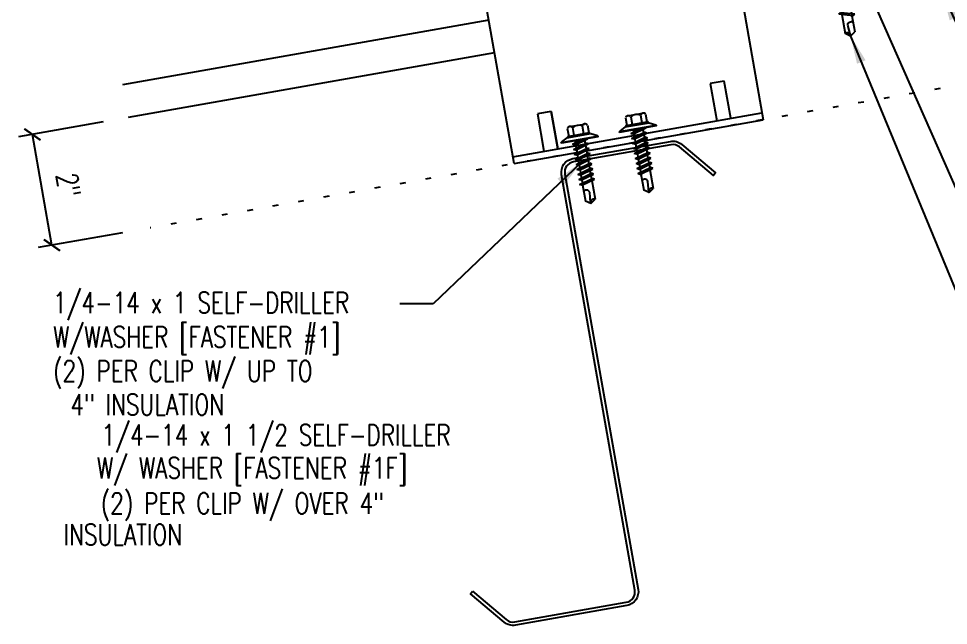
# Model space of a CAD drawing. Extents: x -0.4 to 44.2, y 8.8 to 52.8.
# Drawn here: x 1.8 to 18.34, y 11.28 to 22.08 of the extents above; entities that cross this region are included whole.
import ezdxf
from ezdxf.enums import TextEntityAlignment as Align

# ---------------------------------------------------------------- set-up
doc = ezdxf.new("R2010")
doc.units = 0
doc.header["$LTSCALE"] = 4
doc.header["$MEASUREMENT"] = 0
doc.linetypes.add('ACAD_ISO07W100', pattern=[3, 0, -3])
doc.layers.get('0').update_dxf_attribs({"linetype": 'CONTINUOUS'})
doc.layers.get('DEFPOINTS').update_dxf_attribs({"linetype": 'CONTINUOUS'})
for name, color, linetype in [('CLIP', 5, 'CONTINUOUS'), ('DIM', 2, 'CONTINUOUS'), ('FASTENER', 9, 'CONTINUOUS'), ('PANEL', 11, 'CONTINUOUS'), ('STLA', 10, 'CONTINUOUS'), ('TEXT', 2, 'CONTINUOUS')]:
    doc.layers.add(name, color=color, linetype=linetype)
doc.styles.add('TEXT1', font='ROMANS.shx', dxfattribs={"width": 0.75, "height": 0.375})
doc.dimstyles.new('DETAIL', dxfattribs={"dimscale": 4, "dimtxt": 0.09375, "dimasz": 0.0625, "dimexe": 0.0625, "dimexo": 0.125, "dimgap": 0.0625, "dimtad": 1, "dimdec": 4, "dimzin": 3, "dimdsep": 46, "dimlunit": 4, "dimtxsty": 'TEXT1', "dimblk": 'ARCHTICK', "dimcen": 0.0625, "dimclrd": 7, "dimclre": 7, "dimclrt": 2, "dimadec": 0, "dimazin": 0, "dimtfac": 0.59375, "dimtdec": 4, "dimtmove": 0, "dimatfit": 3, "dimfxl": 0, "dimfrac": 2, "dimtolj": 1, "dimtzin": 3, "dimarcsym": 0})
doc.dimstyles.new('DETAIL$7', dxfattribs={"dimscale": 4, "dimtxt": 0.09375, "dimasz": 0.125, "dimexe": 0.0625, "dimexo": 0.125, "dimgap": 0.0625, "dimtad": 1, "dimdec": 4, "dimzin": 3, "dimdsep": 46, "dimlunit": 4, "dimtxsty": 'TEXT1', "dimblk": 'ARCHTICK', "dimcen": 0.0625, "dimclrd": 7, "dimclre": 7, "dimclrt": 2, "dimadec": 0, "dimazin": 0, "dimtfac": 1, "dimtdec": 4, "dimtmove": 0, "dimatfit": 3, "dimfxl": 0, "dimfrac": 2, "dimtolj": 1, "dimtzin": 3, "dimarcsym": 0})

# ---------------------------------------------------------------- blocks, each defined once
blk = doc.blocks.new('MB_DW1')
at = {"layer": 'FASTENER'}
for p, q in [((-0.181, 0.276), (-0.181, 0.137)), ((-0.135, 0.302), (0.135, 0.302)), ((-0.089, 0.276), (-0.089, 0.137)), ((0.089, 0.276), (0.089, 0.137)), ((0.181, 0.276), (0.181, 0.137)), ((-0.217, 0.114), (-0.326, 0.059)), ((-0.326, 0.059), (-0.326, 0.049)), ((-0.326, 0.049), (0.326, 0.049)), ((-0.217, 0.114), (0.217, 0.114)), ((-0.193, 0.137), (0.193, 0.137)), ((-0.193, 0.119), (0.193, 0.119)), ((-0.181, 0.137), (0.181, 0.137)), ((-0.139, -0.016), (0.046, 0.037)), ((-0.104, -0.036), (0.139, 0.033)), ((-0.086, 0.037), (-0.086, -0.001)), ((-0.086, 0.037), (0.086, 0.037)), ((0.086, 0.037), (0.133, 0.037)), ((0.086, 0.018), (0.086, -0.042)), ((0.139, 0.033), (0.133, 0.037)), ((0.217, 0.114), (0.326, 0.059)), ((0.326, 0.059), (0.326, 0.049)), ((-0.104, -0.036), (-0.139, -0.016)), ((-0.139, -0.107), (0.104, -0.038)), ((-0.104, -0.127), (-0.139, -0.107)), ((-0.139, -0.198), (0.104, -0.128)), ((-0.104, -0.127), (0.139, -0.058)), ((-0.104, -0.218), (0.139, -0.149)), ((-0.086, -0.031), (-0.086, -0.092)), ((-0.086, -0.122), (-0.086, -0.183)), ((0.086, -0.073), (0.086, -0.133)), ((0.086, -0.164), (0.086, -0.224)), ((0.139, -0.058), (0.104, -0.038)), ((0.139, -0.149), (0.104, -0.128)), ((-0.104, -0.218), (-0.139, -0.198)), ((-0.139, -0.289), (0.104, -0.219)), ((-0.104, -0.309), (-0.139, -0.289)), ((-0.139, -0.38), (0.104, -0.31)), ((-0.104, -0.309), (0.139, -0.239)), ((-0.104, -0.4), (0.139, -0.33)), ((-0.086, -0.213), (-0.086, -0.274)), ((-0.086, -0.304), (-0.086, -0.364)), ((0.086, -0.255), (0.086, -0.315)), ((0.139, -0.239), (0.104, -0.219)), ((0.139, -0.33), (0.104, -0.31)), ((-0.104, -0.4), (-0.139, -0.38)), ((-0.139, -0.47), (0.104, -0.401)), ((-0.104, -0.491), (-0.139, -0.47)), ((-0.139, -0.561), (0.104, -0.492)), ((-0.104, -0.491), (0.139, -0.421)), ((-0.086, -0.395), (-0.086, -0.455)), ((-0.086, -0.486), (-0.086, -0.546)), ((0.086, -0.345), (0.086, -0.406)), ((0.086, -0.436), (0.086, -0.497)), ((0.139, -0.421), (0.104, -0.401)), ((0.139, -0.512), (0.104, -0.492)), ((-0.104, -0.581), (-0.139, -0.561)), ((-0.139, -0.652), (0.104, -0.583)), ((-0.104, -0.672), (-0.139, -0.652)), ((-0.104, -0.581), (0.139, -0.512)), ((-0.104, -0.672), (0.139, -0.603)), ((-0.086, -0.577), (-0.086, -0.637)), ((0.086, -0.527), (0.086, -0.588)), ((0.086, -0.618), (0.086, -0.679)), ((0.139, -0.603), (0.104, -0.583)), ((-0.139, -0.743), (0.104, -0.674)), ((-0.104, -0.763), (-0.139, -0.743)), ((-0.104, -0.763), (0.139, -0.694)), ((-0.086, -0.667), (-0.086, -0.728)), ((-0.086, -0.758), (-0.086, -1.05)), ((0.086, -0.709), (0.086, -1.05)), ((0.139, -0.694), (0.104, -0.674)), ((-0.002, -1.095), (0.014, -0.909)), ((0, -1.111), (-0.086, -1.05)), ((0, -1.111), (0.086, -1.05))]:
    blk.add_line(p, q, dxfattribs=at)
blk.add_lwpolyline([(-0.331, 0.037), (-0.331, 0.049), (0.331, 0.049), (0.331, 0.037)], close=True, dxfattribs=at)
for centre, radius, start, end in [((-0.135, 0.25), 0.0527, 29.8754, 150.1246), ((0, 0.138), 0.164, 56.9974, 123.0026), ((0.135, 0.25), 0.0527, 29.8754, 150.1246), ((-0.193, 0.128), 0.00894, 90, 270), ((0.193, 0.128), 0.00894, 270, 90), ((-0.046, -0.921), 0.0615, 11.1445, 130.906), ((0.054, -1.097), 0.0563, 55.4585, 194.8454)]:
    blk.add_arc(centre, radius, start, end, dxfattribs=at)
blk = doc.blocks.new('FZ7')
at = {"layer": 'FASTENER'}
for p, q in [((-0.161, 0.337), (0.161, 0.337)), ((-0.224, 0.171), (0.215, 0.171)), ((-0.215, 0.305), (-0.215, 0.171)), ((-0.107, 0.305), (-0.107, 0.171)), ((0.107, 0.305), (0.107, 0.171)), ((0.215, 0.305), (0.215, 0.171)), ((-0.324, 0.071), (-0.324, 0.037)), ((-0.324, 0.037), (0.324, 0.037)), ((-0.139, -0.016), (0.046, 0.037)), ((-0.104, -0.036), (0.139, 0.033)), ((-0.086, 0.037), (-0.086, -0.001)), ((-0.086, 0.037), (0.086, 0.037)), ((0.086, 0.037), (0.133, 0.037)), ((0.086, 0.018), (0.086, -0.042)), ((0.139, 0.033), (0.133, 0.037)), ((0.324, 0.071), (0.324, 0.037)), ((-0.104, -0.036), (-0.139, -0.016)), ((-0.139, -0.107), (0.104, -0.038)), ((-0.104, -0.127), (-0.139, -0.107)), ((-0.139, -0.198), (0.104, -0.128)), ((-0.104, -0.127), (0.139, -0.058)), ((-0.104, -0.218), (0.139, -0.149)), ((-0.086, -0.031), (-0.086, -0.092)), ((-0.086, -0.122), (-0.086, -0.183)), ((0.086, -0.073), (0.086, -0.133)), ((0.086, -0.164), (0.086, -0.224)), ((0.139, -0.058), (0.104, -0.038)), ((0.139, -0.149), (0.104, -0.128)), ((-0.104, -0.218), (-0.139, -0.198)), ((-0.139, -0.289), (0.104, -0.219)), ((-0.104, -0.309), (-0.139, -0.289)), ((-0.139, -0.38), (0.104, -0.31)), ((-0.104, -0.309), (0.139, -0.239)), ((-0.104, -0.4), (0.139, -0.33)), ((-0.086, -0.213), (-0.086, -0.274)), ((-0.086, -0.304), (-0.086, -0.364)), ((0.086, -0.255), (0.086, -0.315)), ((0.139, -0.239), (0.104, -0.219)), ((0.139, -0.33), (0.104, -0.31)), ((-0.104, -0.4), (-0.139, -0.38)), ((-0.139, -0.47), (0.104, -0.401)), ((-0.104, -0.491), (-0.139, -0.47)), ((-0.139, -0.561), (0.104, -0.492)), ((-0.104, -0.491), (0.139, -0.421)), ((-0.086, -0.395), (-0.086, -0.455)), ((-0.086, -0.486), (-0.086, -0.546)), ((0.086, -0.345), (0.086, -0.406)), ((0.086, -0.436), (0.086, -0.497)), ((0.139, -0.421), (0.104, -0.401)), ((0.139, -0.512), (0.104, -0.492)), ((-0.104, -0.581), (-0.139, -0.561)), ((-0.139, -0.652), (0.104, -0.583)), ((-0.104, -0.672), (-0.139, -0.652)), ((-0.104, -0.581), (0.139, -0.512)), ((-0.104, -0.672), (0.139, -0.603)), ((-0.086, -0.577), (-0.086, -0.637)), ((0.086, -0.527), (0.086, -0.588)), ((0.086, -0.618), (0.086, -0.679)), ((0.139, -0.603), (0.104, -0.583)), ((-0.139, -0.743), (0.104, -0.674)), ((-0.104, -0.763), (-0.139, -0.743)), ((-0.139, -0.834), (0.104, -0.765)), ((-0.104, -0.763), (0.139, -0.694)), ((-0.104, -0.854), (0.139, -0.785)), ((-0.086, -0.667), (-0.086, -0.728)), ((-0.086, -0.758), (-0.086, -0.819)), ((0.086, -0.709), (0.086, -0.77)), ((0.086, -0.8), (0.086, -0.861)), ((0.139, -0.694), (0.104, -0.674)), ((0.139, -0.785), (0.104, -0.765)), ((-0.104, -0.854), (-0.139, -0.834)), ((-0.139, -0.925), (0.104, -0.856)), ((-0.104, -0.945), (-0.139, -0.925)), ((-0.104, -0.945), (0.139, -0.876)), ((-0.086, -0.849), (-0.086, -0.91)), ((-0.086, -0.94), (-0.086, -1.232)), ((0.086, -0.891), (0.086, -1.232)), ((0.139, -0.876), (0.104, -0.856)), ((-0.002, -1.277), (0.014, -1.091)), ((0, -1.293), (-0.086, -1.232)), ((0, -1.293), (0.086, -1.232))]:
    blk.add_line(p, q, dxfattribs=at)
for centre, radius, start, end in [((-0.161, 0.274), 0.0628, 29.8754, 150.1246), ((0, 0.141), 0.196, 56.9974, 123.0026), ((0.161, 0.274), 0.0628, 29.8754, 150.1246), ((-0.224, 0.071), 0.1, 90, 180), ((0.224, 0.071), 0.1, 0, 90), ((-0.046, -1.102), 0.0615, 11.1445, 130.906), ((0.054, -1.278), 0.0563, 55.4585, 194.8454)]:
    blk.add_arc(centre, radius, start, end, dxfattribs=at)
blk = doc.blocks.new('A$C53A16981')
at = {"layer": 'FASTENER', "rotation": 9.999999999999451}
blk.add_blockref('FZ7', (0.332, 1.273), dxfattribs=at)
blk = doc.blocks.new('_ArchTick')
at = {"color": 0, "linetype": 'ByBlock', "const_width": 0.15}
blk.add_lwpolyline([(-0.5, -0.5), (0.5, 0.5)], dxfattribs=at)
blk = doc.blocks.new('*D26')
at = {"layer": 'DEFPOINTS', "color": 0}
for p in [(3.797, 20.329), (2.047, 20.02), (4.144, 18.359)]:
    blk.add_point(p, dxfattribs=at)
at = {"layer": 'DIM', "color": 7, "lineweight": -2}
for p, q in [((3.304, 20.242), (1.801, 19.977)), ((2.394, 18.051), (2.047, 20.02)), ((3.652, 18.272), (2.148, 18.007))]:
    blk.add_line(p, q, dxfattribs=at)
at = {"layer": 'DIM', "color": 7, "lineweight": -2, "xscale": 0.25, "yscale": 0.25, "zscale": 0.25}
for p, rotation in [((2.047, 20.02), 100.0000000000008), ((2.394, 18.051), 280.0000000000007)]:
    blk.add_blockref('_ArchTick', p, dxfattribs=dict(at, rotation=rotation))
at = {"layer": 'DIM', "color": 2, "insert": (2.687, 19.118), "char_height": 0.375, "attachment_point": 5, "rotation": 280, "style": 'TEXT1'}
blk.add_mtext('\\A1;2"', dxfattribs=at)
blk = doc.blocks.new('FD-F1')
at = {"layer": 'TEXT', "style": 'TEXT1', "width": 0.75}
for s, p in [('1/4-14 x 1 SELF-DRILLER', (0.0047, -0.0408)), ('W/WASHER [FASTENER #1]', (0.0047, -0.1926))]:
    blk.add_text(s, height=0.09375, dxfattribs=at).set_placement(p)
blk.add_attdef('(QUANTITY)', (0.0047, -0.3444), '', height=0.0938, dxfattribs=at)

msp = doc.modelspace()

# ---------------------------------------------------------------- linework, layer by layer
at = {"layer": 'CLIP'}
for p, q in [((14.40415, 23.93689), (15.04858, 20.28209)), ((10.61695, 19.50067), (9.97251, 23.15547)), ((14.35461, 20.97031), (14.10841, 20.9269)), ((14.10841, 20.9269), (14.22532, 20.26386)), ((14.47152, 20.30727), (14.35461, 20.97031)), ((10.59524, 19.62377), (15.02688, 20.40519)), ((11.27709, 20.42766), (11.03089, 20.38425)), ((11.03089, 20.38425), (11.1478, 19.72121)), ((11.27709, 20.42766), (11.394, 19.76462)), ((11.394, 19.76462), (11.27709, 20.42766)), ((10.61695, 19.50067), (15.04858, 20.28209))]:
    msp.add_line(p, q, dxfattribs=at)
at = {"layer": 'PANEL'}
msp.add_line((10.1672, 22.05133), (3.64883, 20.90196), dxfattribs=at)
msp.add_lwpolyline([(10.26965, 21.47029), (3.75128, 20.32092)], dxfattribs=at)
at = {"layer": 'STLA'}
msp.add_lwpolyline([(9.8768, 11.89189), (10.4779, 11.38751, 0.22169466), (10.63099, 11.34649), (12.6128, 11.69594, 0.41421356), (12.76489, 11.91315), (12.11324, 15.60883), (11.46159, 19.30452, -0.41421356), (11.66219, 19.59101), (13.3978, 19.89704, -0.22169466), (13.5997, 19.84294), (14.2008, 19.33856), (14.16236, 19.29275), (13.56126, 19.79713, 0.22169466), (13.40818, 19.83815), (11.67257, 19.53212, 0.41421356), (11.52048, 19.31491), (12.17213, 15.61922), (12.82378, 11.92353, -0.41421356), (12.62318, 11.63704), (10.64137, 11.2876, -0.22169466), (10.43947, 11.3417), (9.83836, 11.84608)], format="xyb", close=True, dxfattribs=at)
at = {"layer": 'TEXT', "linetype": 'ACAD_ISO07W100', "ltscale": 0.03}
msp.add_line((23.18081, 21.71602), (4.14398, 18.35931), dxfattribs=at)

# ---------------------------------------------------------------- block references
at = {"layer": 'FASTENER', "xscale": -1, "rotation": 19.99999999999977}
msp.add_blockref('A$C53A16981', (17.12686, 21.96197), dxfattribs=at)
at = {"layer": 'FASTENER', "rotation": 9.999999999999918}
for p in [(12.82689, 20.07854), (11.78993, 19.88488)]:
    msp.add_blockref('MB_DW1', p, dxfattribs=at)
at = {"layer": 'FASTENER', "xscale": 4, "yscale": 4, "zscale": 4}
msp.add_blockref('FD-F1', (2.39452, 17.00103), dxfattribs=at).add_auto_attribs({'(QUANTITY)': '(2) PER CLIP W/ UP TO'})

# ---------------------------------------------------------------- texts
at = {"layer": 'TEXT', "style": 'TEXT1', "width": 0.75}
for s, p in [('4" INSULATION', (5.458, 15.02638)), ('1/4-14 x 1 1/2 SELF-DRILLER', (9.48484, 14.48562)), ('W/ WASHER [FASTENER #1F]', (8.71374, 13.89848)), ('(2) PER CLIP W/ OVER 4"', (8.3008, 13.26753)), ('INSULATION', (4.71128, 12.71328))]:
    msp.add_text(s, height=0.375, dxfattribs=at).set_placement(p, align=Align.RIGHT)

# ---------------------------------------------------------------- dimensions: what is measured, and where the dimension line sits
at = {"layer": 'DIM'}
dim = msp.add_aligned_dim(p1=(4.14398, 18.35931), p2=(3.79668, 20.32893), distance=1.77657, dimstyle='DETAIL', dxfattribs=at)
dim.commit()
dim.dimension.update_dxf_attribs({"geometry": '*D26', "text_midpoint": (2.68678, 19.1178)})

# ---------------------------------------------------------------- leaders
for points in [[(16.83013, 22.78918), (19.24142, 17.31772), (19.50158, 17.31772)], [(18.23668, 22.5412), (19.31148, 20.15918), (19.61271, 20.15918)], [(16.60394, 21.77164), (19.2704, 15.30619), (19.54425, 15.30619)]]:
    msp.add_leader(points, dimstyle='DETAIL$7', dxfattribs=at)
msp.add_leader([(11.80768, 19.51909), (9.17608, 17.00424), (8.58349, 17.00424)], dimstyle='DETAIL$7', override={"dimgap": 0.0625, "dimtad": 0}, dxfattribs=at)

doc.saveas('drawing.dxf')
